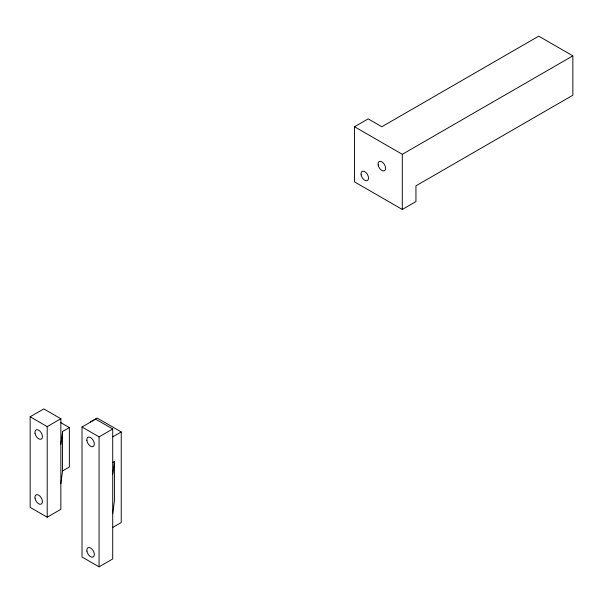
<?xml version="1.0" encoding="UTF-8"?>
<svg xmlns="http://www.w3.org/2000/svg" width="603" height="603" viewBox="0 0 603 603"><rect width="100%" height="100%" fill="white"/><g stroke="black" fill="none" stroke-linecap="round" stroke-linejoin="round"><path stroke-width="0.9" d="M60.85 444.343L62.554 431.537L69.375 427.602L69.375 466.986L62.554 470.928L60.85 483.727M112.716 474.282L114.419 461.483L112.829 462.403M112.716 513.673L114.419 500.867L114.419 461.483M354.541 126.751L368.184 118.866L381.827 126.751L538.743 36.157L572.85 55.853L572.85 95.236L415.942 185.83L415.942 201.583L402.299 209.46L354.541 181.887L354.541 126.751L402.299 154.315L572.85 55.853M30.15 416.771L43.793 408.894L60.85 418.738L60.85 509.331L47.207 517.208L30.15 507.364L30.15 416.771L47.207 426.615L60.85 418.738M90.284 421.942L97.106 418.007L121.241 431.944L121.241 522.53L112.829 527.391M82.016 427.014L95.658 419.138L112.716 428.989L112.716 558.966L99.065 566.843L82.016 556.999L82.016 427.014L99.065 436.866L112.716 428.989M112.829 436.798L121.241 431.944M60.526 422.492L69.375 427.602M402.299 154.315L402.299 209.46M99.065 436.866L99.065 566.843M62.554 431.537L62.554 470.928M47.207 426.615L47.207 517.208M378.164 164.936A5.306 3.06 60 0 0 384.352 170.8A5.306 3.06 60 0 0 382.973 162.667A5.306 3.06 60 0 0 378.164 164.936M361.107 174.787A5.306 3.06 60 0 0 367.295 180.644A5.306 3.06 60 0 0 365.915 172.518A5.306 3.06 60 0 0 361.107 174.787M35.012 433.293A5.306 3.06 60 0 0 41.2 439.157A5.306 3.06 60 0 0 39.821 431.024A5.306 3.06 60 0 0 35.012 433.293M35.012 498.282A5.306 3.06 60 0 0 41.2 504.146A5.306 3.06 60 0 0 39.821 496.02A5.306 3.06 60 0 0 35.012 498.282M86.907 440.703A5.306 3.06 60 0 0 93.096 446.559A5.306 3.06 60 0 0 91.716 438.434A5.306 3.06 60 0 0 86.907 440.703M86.907 551.142A5.306 3.06 60 0 0 93.096 557.006A5.306 3.06 60 0 0 91.716 548.873A5.306 3.06 60 0 0 86.907 551.142"/></g></svg>
